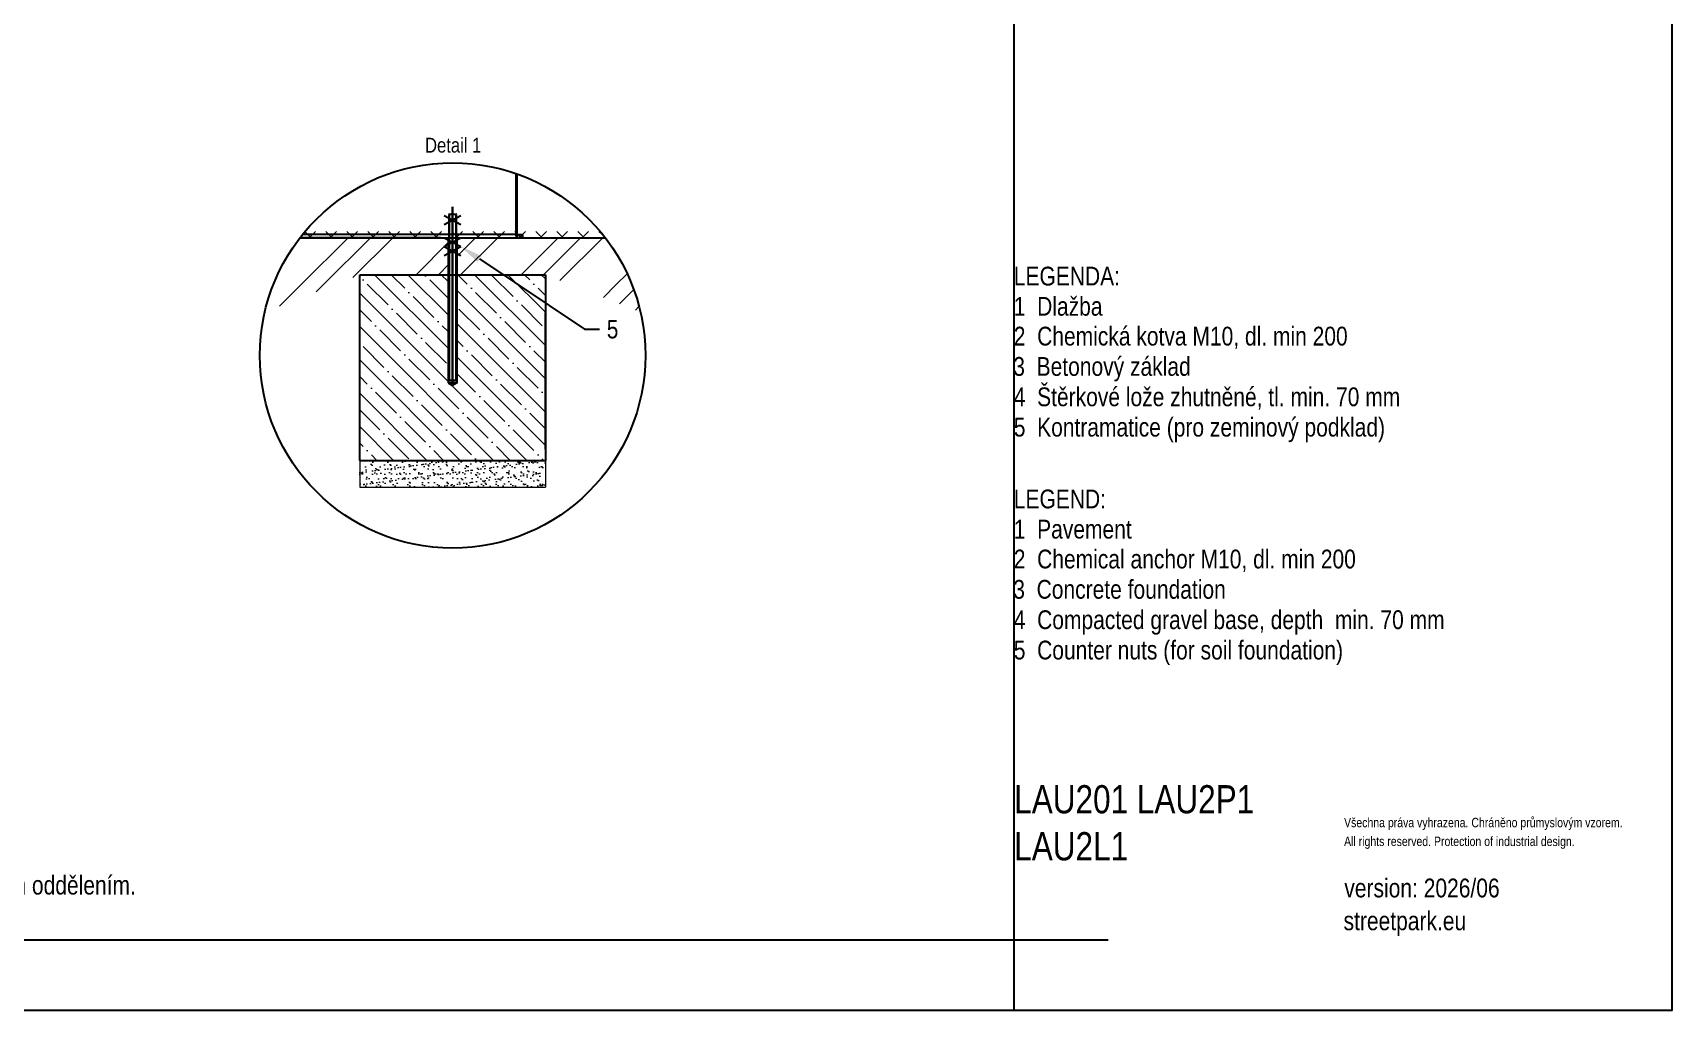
# Model space of a CAD drawing. Header units: millimetres. Extents: x 4694 to 10904, y 3135 to 7625.
# Drawn here: x 7416 to 10904, y 3135 to 5216 of the extents above; entities that cross this region are included whole.
import ezdxf
from ezdxf import colors
from ezdxf.entities.mleader import LeaderData, LeaderLine
from ezdxf.lldxf.tags import DXFTag
from ezdxf.math import Vec2, Vec3

# ---------------------------------------------------------------- set-up
doc = ezdxf.new("R2010")
doc.units = ezdxf.units.MM
doc.header["$LTSCALE"] = 0.1
doc.linetypes.add('DashDot', pattern=[15, 9, -3, 0, -3])
doc.layers.add('Nekreslit', color=6, linetype='Continuous', plot=False)
doc.layers.add('SRAFY', color=251, linetype='Continuous', lineweight=13)
doc.styles.add('SEACAD_Arial', font='arial.ttf', dxfattribs={"width": 0.8})
tags = doc.linetypes.add('HIDDEN2', pattern=[4.7625, 3.175, -1.5875]).pattern_tags.tags
tags[6:7] = [DXFTag(74, 4), DXFTag(75, 0), DXFTag(340, '0'), DXFTag(46, 0.0), DXFTag(50, 0.0), DXFTag(44, 0.0), DXFTag(45, 0.0)]
tags[4:5] = [DXFTag(74, 4), DXFTag(75, 0), DXFTag(340, '0'), DXFTag(46, 0.0), DXFTag(50, 0.0), DXFTag(44, 0.0), DXFTag(45, 0.0)]

msp = doc.modelspace()

# ---------------------------------------------------------------- hatches: boundary and pattern name
at = {"layer": 'SRAFY'}
h = msp.add_hatch(dxfattribs=at)
h.set_pattern_fill('GOST_GROUND', color=256, scale=15.799973)
h.set_pattern_definition([(45, (2400.78, 1328.17), (223.4454, -1e-14), [316]), (45, (2448.18, 1328.17), (223.4454, -1e-14), [316]), (45, (2495.58, 1328.17), (223.4454, -1e-14), [316])])
edge = h.paths.add_edge_path()
edge.add_line((8301.3, 4779.8), (8283.9, 4779.8))
edge.add_line((8283.9, 4779.8), (7984.5, 4779.8))
edge.add_arc((8309.2, 4529.2), 410.1, 142.3369, 166.9875)
edge.add_line((7909.6, 4621.6), (8111.7, 4700.9))
edge.add_line((8111.7, 4700.9), (8301.3, 4700.9))
edge.add_line((8301.3, 4700.9), (8301.3, 4779.8))
edge = h.paths.add_edge_path()
edge.add_line((8633.8, 4779.8), (8334.4, 4779.8))
edge.add_line((8334.4, 4779.8), (8317.1, 4779.8))
edge.add_line((8317.1, 4779.8), (8317.1, 4700.9))
edge.add_line((8317.1, 4700.9), (8506.7, 4700.9))
edge.add_line((8506.7, 4700.9), (8708.7, 4621.6))
edge.add_arc((8309.2, 4529.2), 410.1, 13.0125, 37.6631)
h = msp.add_hatch(dxfattribs=at)
h.set_pattern_fill('TERACO', color=256, scale=15.799973)
h.set_pattern_definition([(45, (1794.374, 581.222), (-22.34454, 22.34454), [15.79997, -15.79997]), (135, (1839.063, 581.222), (-22.34454, -22.34454), [15.79997, -15.79997])])
h.paths.add_polyline_path([(7991.7, 4779.8), (7991.7, 4798), (8626.6, 4798), (8626.6, 4779.8)])
h = msp.add_hatch(dxfattribs=at)
h.set_pattern_fill('ANSI35', color=256, scale=7.899987, angle=90)
h.set_pattern_definition([(135, (-1130.85, 1134), (-35.47195, -35.47195), []), (135, (-1130.85, 1169.473), (-35.47195, -35.47195), [62.70614, -12.54123, 0, -12.54123])])
h.paths.add_polyline_path([(8299.7, 4700.9), (8111.7, 4700.9), (8111.7, 4305.9), (8506.7, 4305.9), (8506.7, 4700.9), (8318.6, 4700.9), (8318.6, 4470.7), (8309.2, 4465.2), (8299.7, 4470.7)])
h = msp.add_hatch(dxfattribs=at)
h.set_pattern_fill('AR-SAND', color=256, scale=0.394999)
h.set_pattern_definition([(37.5, (3767.125, 148.95), (-0.63201, 19.33179), [0, -15.250134, 0, -17.05607, 0, -16.303597]), (7.5, (3767.125, 148.95), (17.75614, 28.31454), [0, -8.227046, 0, -13.745187, 0, -5.267316]), (327.5, (3754.784, 148.95), (31.244146, 0.05677), [0, -5.01649, 0, -18.05937, 0, -23.57751]), (317.5, (3754.784, 148.95), (30.16043, 8.80569), [0, -2.508246, 0, -11.83892, 0, -13.544527])])
h.paths.add_polyline_path([(8506.7, 4249.1), (8506.7, 4304.4), (8111.7, 4304.4), (8111.7, 4249.1)])

# ---------------------------------------------------------------- linework, layer by layer
for p, q in [((8443.8, 4916.6), (8443.8, 4787.4)), ((8445.5, 4916), (8445.5, 4787.4)), ((8291.4, 4827.2), (8326.9, 4808.3)), ((8291.4, 4808.3), (8326.9, 4827.2)), ((8301.3, 4828.9), (8301.3, 4476.7)), ((8302.5, 4830.1), (8315.8, 4830.1)), ((8317.1, 4476.7), (8317.1, 4828.9)), ((8283.9, 4779.8), (7984.5, 4779.8)), ((7984.5, 4779.8), (8445.8, 4779.8)), ((7990.5, 4787.4), (8443.8, 4787.4)), ((8283.9, 4779.8), (8633.8, 4779.8)), ((8291.4, 4779.8), (8326.9, 4760.9)), ((8291.4, 4760.9), (8326.9, 4779.8)), ((8298.1, 4779.8), (8320.2, 4779.8)), ((8334.4, 4779.8), (8633.8, 4779.8)), ((8445.5, 4787.4), (8443.8, 4787.4)), ((8445.8, 4786.3), (8445.8, 4779.8)), ((8458.6, 4786.3), (8445.8, 4786.3)), ((8458.6, 4779.8), (8445.8, 4779.8)), ((8458.6, 4779.8), (8458.6, 4786.3)), ((8458.8, 4779.8), (8458.8, 4786.3)), ((8291.4, 4760.9), (8326.9, 4741.9)), ((8291.4, 4741.9), (8326.9, 4760.9)), ((8111.7, 4621.6), (8111.7, 4700.5)), ((8299.7, 4470.7), (8309.2, 4465.2)), ((8318.6, 4470.7), (8309.2, 4465.2))]:
    msp.add_line(p, q)
at = {"linetype": 'HIDDEN2'}
for p, q in [((8302.5, 4830.1), (8301.3, 4828.9)), ((8317.1, 4828.9), (8301.3, 4828.9)), ((8317.1, 4828.9), (8315.8, 4830.1)), ((8299.7, 4779.8), (8299.7, 4621.6)), ((8301.3, 4779.8), (8301.3, 4779.8)), ((8317.1, 4779.8), (8317.1, 4779.8)), ((8318.6, 4621.6), (8318.6, 4779.8)), ((8299.7, 4621.6), (8299.7, 4470.7)), ((8318.6, 4470.7), (8318.6, 4621.6)), ((8299.7, 4470.7), (8318.6, 4470.7)), ((8301.3, 4476.7), (8317.1, 4476.7)), ((8301.3, 4476.7), (8302.5, 4475.4)), ((8309.2, 4475.4), (8302.5, 4475.4)), ((8315.8, 4475.4), (8309.2, 4475.4)), ((8315.8, 4475.4), (8317.1, 4476.7))]:
    msp.add_line(p, q, dxfattribs=at)
at = {"lineweight": 15}
for p, q in [((8302.5, 4830.1), (8302.5, 4475.4)), ((8315.8, 4475.4), (8315.8, 4830.1)), ((8399.7, 4779.8), (8280.7, 4779.8)), ((8427.7, 4779.8), (8348.7, 4779.8))]:
    msp.add_line(p, q, dxfattribs=at)
at = {"linetype": 'DashDot', "lineweight": 30}
msp.add_line((8309.2, 4471.9), (8309.2, 4845.9), dxfattribs=at)
at = {"linetype": 'Continuous'}
for p, q in [((8111.7, 4305.9), (8111.7, 4700.9)), ((8111.7, 4700.9), (8506.7, 4700.9)), ((8506.7, 4700.9), (8506.7, 4305.9)), ((8506.7, 4526), (8506.7, 4620.8)), ((8506.7, 4329.9), (8506.7, 4620.8)), ((8111.7, 4305.9), (8506.7, 4305.9))]:
    msp.add_line(p, q, dxfattribs=at)
at = {"flags": 128}
msp.add_lwpolyline([(8443.8, 4787.4), (8443.9, 4785.9), (8444, 4784.5), (8444.2, 4783.2), (8444.4, 4782), (8444.7, 4781.1), (8445, 4780.4), (8445.4, 4780), (8445.8, 4779.8)], dxfattribs=at)
at = {"linetype": 'Continuous'}
msp.add_circle((8309.2, 4529.2), 410.1, dxfattribs=at)
msp.add_arc((8446.7, 4787.1), 1.27, 168.6309, 220.3907)
at = {"layer": 'Nekreslit'}
msp.add_line((4894, 3285.5), (9703.9, 3285.2), dxfattribs=at)
for points in [[(4694.4, 3135.3), (10904.4, 3135.3), (10904.4, 7625.3), (4694.4, 7625.3)], [(4894, 3135.3), (9504.3, 3135.3), (9504.3, 7125.3), (4894, 7125.3)]]:
    msp.add_lwpolyline(points, close=True, dxfattribs=at)
at = {"layer": 'SRAFY'}
for p, q in [((8111.7, 4305.9), (8111.7, 4249.1)), ((8506.7, 4305.9), (8506.7, 4249.1)), ((8111.7, 4249.1), (8506.7, 4249.1))]:
    msp.add_line(p, q, dxfattribs=at)

# ---------------------------------------------------------------- texts
at = {"style": 'SEACAD_Arial', "width": 0.8}
for s, height, p in [('LEGENDA:', 40, (9503.3, 4678.1)), ('1  Dlažba', 40, (9503.3, 4613.8)), ('2  Chemická kotva M10, dl. min 200', 40, (9503.3, 4550.3)), ('3  Betonový základ', 40, (9502.2, 4485.8)), ('4  Štěrkové lože zhutněné, tl. min. 70 mm', 40, (9503.3, 4421.1)), ('5  Kontramatice (pro zeminový podklad)', 40, (9503.3, 4356.5)), ('LEGEND:', 40, (9503.3, 4203.7)), ('1  Pavement', 40, (9503.3, 4139.4)), ('2  Chemical anchor M10, dl. min 200', 40, (9503.3, 4075.8)), ('3  Concrete foundation', 40, (9502.2, 4011.3)), ('4  Compacted gravel base, depth  min. 70 mm', 40, (9503.3, 3946.6)), ('5  Counter nuts (for soil foundation)', 40, (9503.3, 3882)), ('Všechna práva vyhrazena. Chráněno průmyslovým vzorem.', 20, (10206.2, 3524.8)), ('All rights reserved. Protection of industrial design.', 20, (10206.2, 3484.8)), ('Rozměry výrobků, základů a kotvení jsou pouze orientační. Přesné rozměry obdržíte při zpracování nabídky naším obchodním oddělením.', 39.9982, (4899.8, 3381.6)), ('version: 2026/06', 40, (10206.7, 3375.5)), ('streetpark.eu', 40, (10205.1, 3305.6))]:
    msp.add_text(s, height=height, dxfattribs=at).set_placement(p)
at = {"attachment_point": 1, "style": 'SEACAD_Arial'}
for s, width, gutter_width, insert, char_height in [('Detail 1', 178.635, 158, (8250.5, 4992.6), 31.6), ('LAU201 LAU2P1\\PLAU2L1', 584.958, 200, (9504.3, 3614.4), 60)]:
    msp.add_mtext_dynamic_manual_height_columns(s, width=width, gutter_width=gutter_width, heights=[0], dxfattribs=dict(at, insert=insert, char_height=char_height))

# ---------------------------------------------------------------- leaders
ml = msp.add_multileader_mtext('Standard')
ml.set_content('5', color=256, style='SEACAD_Arial')
ml.set_leader_properties()
ml.build(insert=Vec2(0, 0))
ml.multileader.update_dxf_attribs({"dogleg_length": 2, "arrow_head_size": 47.4, "scale": 20})
ctx = ml.context
ctx.base_point, ctx.scale, ctx.char_height, ctx.arrow_head_size, ctx.landing_gap_size, ctx.plane_origin = Vec3(8621.5, 4584.9), 20, 39.5, 47.4, 15.8, Vec3(8218.1, 4693.7)
notes = []
notes.append((ctx, [(0, (1, 1, 0), (8589.9, 4584.9), (1, 0), 31.6, [(0, [(8326.9, 4760.9)], 0, [])])]))
ctx.mtext.insert, ctx.mtext.flow_direction = Vec3(8637.3, 4604.9), 5
for ctx, leaders in notes:
    for number, flags, end, landing, length, lines in leaders:
        leader = LeaderData()
        leader.index, (leader.has_last_leader_line, leader.has_dogleg_vector, leader.attachment_direction) = number, flags
        leader.last_leader_point, leader.dogleg_vector, leader.dogleg_length = Vec3(end), Vec3(landing), length
        for number, points, colour, breaks in lines:
            line = LeaderLine()
            line.index, line.vertices, line.color, line.breaks = number, Vec3.list(points), colors.encode_raw_color(colour), breaks
            leader.lines.append(line)
        ctx.leaders.append(leader)

doc.saveas('drawing.dxf')
